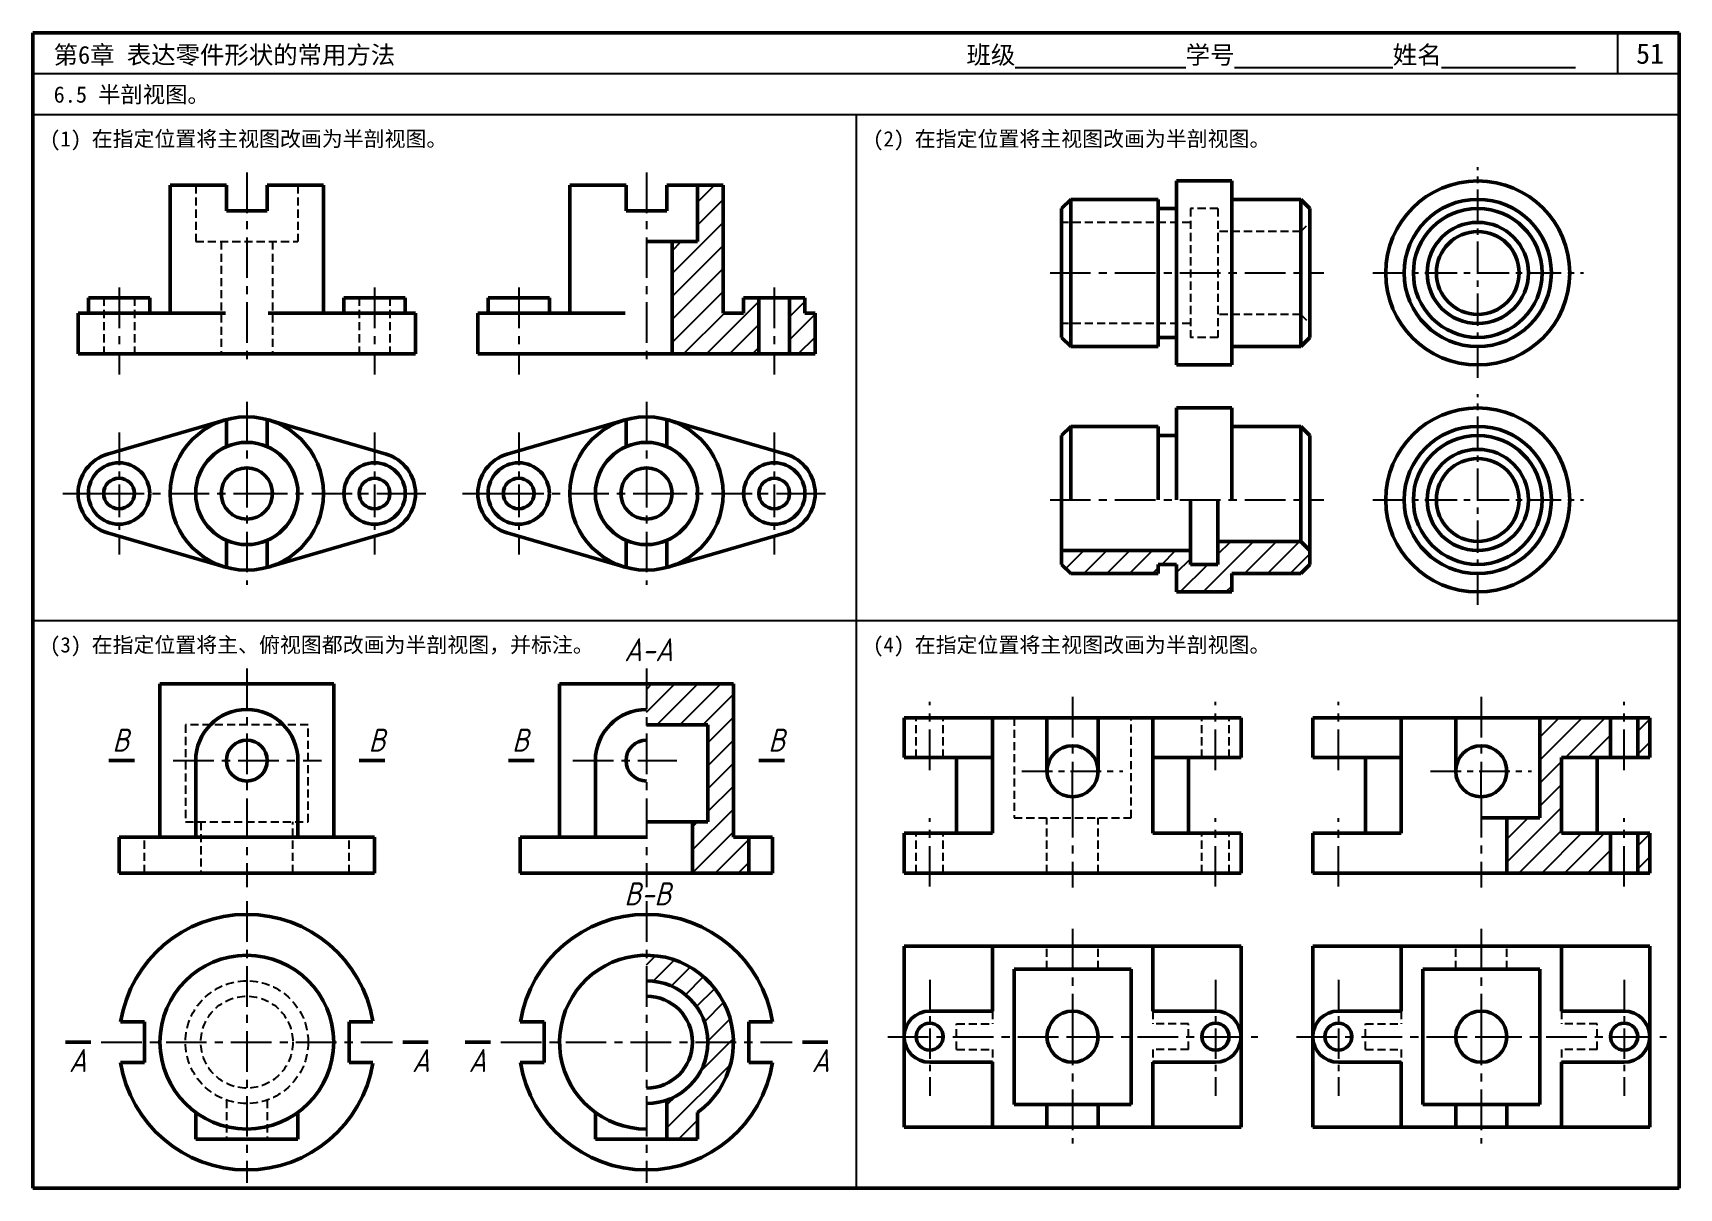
# Model space of a CAD drawing. Header units: millimetres. Extents: x 0 to 322, y 0 to 226.
import ezdxf

# ---------------------------------------------------------------- set-up
doc = ezdxf.new("R2010")
doc.units = ezdxf.units.MM
doc.header["$LTSCALE"] = 0.25
doc.linetypes.add('CENTER', pattern=[50.8, 31.75, -6.35, 6.35, -6.35])
doc.linetypes.add('HIDDEN', pattern=[9.525, 6.35, -3.175])
for name, color, linetype in [('点画线层', 7, 'CENTER'), ('答案', 1, 'Continuous'), ('细实线层', 7, 'Continuous'), ('虚线层', 7, 'HIDDEN')]:
    doc.layers.add(name, color=color, linetype=linetype)
doc.layers.add('粗实线层', color=7, linetype='Continuous', lineweight=50)
doc.styles.get("Standard").update_dxf_attribs({"font": 'gbeitc.shx', "height": 4.5, "bigfont": 'gbcbig.shx'})
doc.styles.add('宋体', font='SimSun.ttf', dxfattribs={"height": 3.5})

msp = doc.modelspace()

# ---------------------------------------------------------------- hatches: boundary and pattern name
at = {"layer": '答案'}
h = msp.add_hatch(dxfattribs=at)
h.set_pattern_fill('ANSI31', color=256)
h.paths.add_polyline_path([(135.02, 196.19), (130.02, 196.19), (130.02, 185.19), (125.02, 185.19), (125.02, 163.19), (142.02, 163.19), (142.02, 174.19), (139.02, 174.19), (139.02, 171.19), (135.02, 171.19)])
h.paths.add_polyline_path([(153.02, 171.19), (151.02, 171.19), (151.02, 174.19), (148.02, 174.19), (148.02, 163.19), (153.02, 163.19)])
h = msp.add_hatch(dxfattribs=at)
h.set_pattern_fill('ANSI31', color=256)
h.paths.add_polyline_path([(226.4, 124.73), (201.2, 124.73), (201.2, 122.03), (203, 120.23), (220.1, 120.23), (220.1, 122.03), (223.7, 122.03), (223.7, 116.63), (234.5, 116.63), (234.5, 120.23), (248, 120.23), (249.8, 122.03), (249.8, 124.73), (248, 126.53), (231.8, 126.53), (231.8, 122.03), (226.4, 122.03)])
h = msp.add_hatch(dxfattribs=at)
h.set_pattern_fill('ANSI31', color=256)
h.paths.add_polyline_path([(137.02, 98.64), (120.02, 98.64), (120.02, 90.64), (132.02, 90.64), (132.02, 71.64), (129.02, 71.64), (129.02, 61.64), (140.02, 61.64), (140.02, 68.64), (137.02, 68.64)])
h = msp.add_hatch(dxfattribs=at)
h.set_pattern_fill('ANSI31', color=256)
h.paths.add_polyline_path([(308.6, 92.03), (294.75, 92.03), (294.75, 72.44), (288.3, 72.44), (288.3, 61.64), (308.6, 61.64), (308.6, 69.44), (298.98, 69.44), (298.98, 84.23), (308.6, 84.23)])
h.paths.add_polyline_path([(316.25, 92.03), (313.91, 92.03), (313.91, 84.23), (316.25, 84.23)])
h.paths.add_polyline_path([(316.25, 69.44), (313.91, 69.44), (313.91, 61.64), (316.25, 61.64)])
h = msp.add_hatch(dxfattribs=at)
h.set_pattern_fill('ANSI31', color=256)
h.paths.add_polyline_path([(120.02, 45.55), (120.02, 40.55, -0.414214), (132.02, 28.55), (137.02, 28.55, 0.414214)])
h.paths.add_polyline_path([(137.02, 28.55), (132.02, 28.55, -0.317837), (124.02, 17.24), (124.02, 9.55), (130.02, 9.55), (130.02, 14.8, 0.239932)])

# ---------------------------------------------------------------- linework, layer by layer
at = {"lineweight": 50}
for p, q in [((322, 226), (0, 226)), ((0, 226), (0, 0)), ((322, 0), (322, 226)), ((0, 0), (322, 0))]:
    msp.add_line(p, q, dxfattribs=at)
for p, q in [((310, 218), (310, 226)), ((322, 218), (0, 218)), ((322, 210), (0, 210)), ((161, 210), (161, 0)), ((322, 111), (0, 111))]:
    msp.add_line(p, q)
at = {"layer": '点画线层', "ltscale": 0.8}
for p, q in [((282.62, 158.53), (282.62, 199.71)), ((262.11, 179.04), (303.29, 179.04)), ((282.62, 114.12), (282.62, 155.3)), ((16.84, 147.8), (16.84, 123.97)), ((66.84, 147.8), (66.84, 123.97)), ((95.02, 147.8), (95.02, 123.97)), ((145.02, 147.8), (145.02, 123.97)), ((262.11, 134.63), (303.29, 134.63))]:
    msp.add_line(p, q, dxfattribs=at)
at = {"layer": '点画线层'}
for p, q in [((41.84, 198.7), (41.84, 160.74)), ((120.02, 198.7), (120.02, 160.74)), ((198.96, 179.04), (252.51, 179.04)), ((16.84, 176.19), (16.84, 159.19)), ((66.84, 176.19), (66.84, 159.19)), ((41.84, 153.82), (41.84, 118)), ((120.02, 153.82), (120.02, 118)), ((5.84, 135.89), (13.84, 135.89)), ((13.84, 135.89), (41.84, 135.89)), ((41.84, 135.89), (69.84, 135.89)), ((69.84, 135.89), (76.84, 135.89)), ((84.02, 135.89), (92.02, 135.89)), ((92.02, 135.89), (120.02, 135.89)), ((120.02, 135.89), (148.02, 135.89)), ((148.02, 135.89), (155.02, 135.89)), ((198.96, 134.63), (252.51, 134.63)), ((41.84, 101.64), (41.84, 58.89)), ((120.02, 101.64), (120.02, 58.89)), ((175.41, 81.76), (175.41, 95.14)), ((203.36, 96.11), (203.36, 81.55)), ((231.31, 81.76), (231.31, 95.14)), ((283.3, 96.11), (283.3, 81.55)), ((27.45, 83.64), (56.44, 83.64)), ((203.36, 76.55), (203.36, 81.55)), ((283.3, 76.55), (283.3, 81.55)), ((203.36, 76.55), (203.36, 58.8)), ((283.3, 76.55), (283.3, 58.8)), ((175.41, 58.97), (175.41, 72.36)), ((231.31, 58.97), (231.31, 72.36)), ((41.84, 56.11), (41.84, 1)), ((120.02, 56.11), (120.02, 1)), ((203.36, 50.7), (203.36, 27.27)), ((283.3, 50.7), (283.3, 27.27)), ((167.25, 29.62), (203.36, 29.62)), ((203.36, 31.96), (203.36, 8.74)), ((203.36, 29.62), (239.63, 29.62)), ((247.19, 29.62), (283.3, 29.62)), ((283.3, 31.96), (283.3, 8.74)), ((283.3, 29.62), (319.57, 29.62)), ((13.34, 28.55), (70.34, 28.55)), ((91.52, 28.55), (148.52, 28.55))]:
    msp.add_line(p, q, dxfattribs=at)
at = {"layer": '点画线层', "ltscale": 0.75}
for p, q in [((193.46, 81.55), (213.22, 81.55)), ((175.41, 40.75), (175.41, 18.08)), ((231.31, 40.75), (231.31, 18.08)), ((255.35, 40.75), (255.35, 18.08)), ((311.25, 40.75), (311.25, 18.08))]:
    msp.add_line(p, q, dxfattribs=at)
at = {"layer": '答案', "lineweight": 50}
for p, q in [((116.02, 196.19), (105.02, 196.19)), ((105.02, 171.19), (105.02, 196.19)), ((116.02, 191.19), (116.02, 196.19)), ((124.02, 196.19), (124.02, 191.19)), ((124.02, 196.19), (135.02, 196.19)), ((130.02, 185.19), (130.02, 196.19)), ((135.02, 196.19), (135.02, 171.19)), ((124.02, 191.19), (116.02, 191.19)), ((130.02, 185.19), (120.02, 185.19)), ((125.02, 163.19), (125.02, 185.19)), ((101.02, 174.19), (89.02, 174.19)), ((89.02, 171.19), (89.02, 174.19)), ((101.02, 171.19), (101.02, 174.19)), ((139.02, 171.19), (139.02, 174.19)), ((139.02, 174.19), (151.02, 174.19)), ((142.02, 174.19), (142.02, 163.19)), ((148.02, 163.19), (148.02, 174.19)), ((151.02, 174.19), (151.02, 171.19)), ((115.82, 171.19), (87.02, 171.19)), ((87.02, 163.19), (87.02, 171.19)), ((135.02, 171.19), (139.02, 171.19)), ((151.02, 171.19), (153.02, 171.19)), ((153.02, 171.19), (153.02, 163.19)), ((153.02, 163.19), (87.02, 163.19)), ((234.5, 152.63), (223.7, 152.63)), ((223.7, 152.63), (223.7, 134.63)), ((234.5, 152.63), (234.5, 134.63)), ((201.2, 147.23), (203, 149.03)), ((203, 149.03), (203, 134.63)), ((220.1, 149.03), (203, 149.03)), ((220.1, 149.03), (220.1, 134.63)), ((234.5, 149.03), (248, 149.03)), ((249.8, 147.23), (248, 149.03)), ((248, 134.63), (248, 149.03)), ((201.2, 147.23), (201.2, 122.03)), ((220.1, 147.23), (223.7, 147.23)), ((249.8, 147.23), (249.8, 122.03)), ((249.8, 138.23), (249.8, 131.03)), ((226.4, 134.63), (226.4, 122.03)), ((231.8, 134.63), (231.8, 122.03)), ((248, 126.53), (248, 134.63)), ((248, 126.53), (231.8, 126.53)), ((248, 126.53), (249.8, 124.73)), ((226.4, 124.73), (201.2, 124.73)), ((201.2, 122.03), (203, 120.23)), ((220.1, 120.23), (203, 120.23)), ((220.1, 122.03), (223.7, 122.03)), ((220.1, 122.03), (220.1, 120.23)), ((223.7, 122.03), (223.7, 116.63)), ((231.8, 122.03), (226.4, 122.03)), ((234.5, 120.23), (248, 120.23)), ((234.5, 120.23), (234.5, 116.63)), ((249.8, 122.03), (248, 120.23)), ((234.5, 116.63), (223.7, 116.63)), ((103.02, 98.64), (137.02, 98.64)), ((103.02, 68.64), (103.02, 98.64)), ((137.02, 98.64), (137.02, 68.64)), ((132.02, 90.64), (120.02, 90.64)), ((132.02, 71.64), (132.02, 90.64)), ((250.35, 92.03), (255.35, 92.03)), ((250.35, 92.03), (250.35, 84.23)), ((255.35, 92.03), (267.63, 92.03)), ((267.63, 69.44), (267.63, 92.03)), ((278.3, 92.03), (267.63, 92.03)), ((278.3, 92.03), (294.75, 92.03)), ((278.3, 81.55), (278.3, 92.03)), ((294.75, 72.44), (294.75, 92.03)), ((294.75, 92.03), (308.6, 92.03)), ((308.6, 92.03), (313.91, 92.03)), ((308.6, 92.03), (308.6, 84.23)), ((313.91, 92.03), (316.25, 92.03)), ((313.91, 84.23), (313.91, 92.03)), ((316.25, 92.03), (316.25, 84.23)), ((250.35, 84.23), (255.35, 84.23)), ((255.35, 84.23), (267.63, 84.23)), ((260.63, 69.44), (260.63, 84.23)), ((308.6, 84.23), (298.98, 84.23)), ((298.98, 69.44), (298.98, 84.23)), ((305.98, 84.23), (305.98, 69.44)), ((313.91, 84.23), (308.6, 84.23)), ((316.25, 84.23), (313.91, 84.23)), ((93.02, 83.64), (98.02, 83.64)), ((110.02, 68.64), (110.02, 83.64)), ((142.02, 83.64), (147.02, 83.64)), ((120.02, 71.64), (132.02, 71.64)), ((129.02, 61.64), (129.02, 71.64)), ((283.3, 72.44), (288.3, 72.44)), ((288.3, 72.44), (294.75, 72.44)), ((288.3, 61.64), (288.3, 72.44)), ((95.34, 61.64), (95.34, 68.64)), ((120.02, 68.64), (95.34, 68.64)), ((137.02, 68.64), (144.69, 68.64)), ((140.02, 68.64), (140.02, 61.64)), ((144.69, 61.64), (144.69, 68.64)), ((250.35, 61.64), (250.35, 69.44)), ((267.63, 69.44), (250.35, 69.44)), ((298.98, 69.44), (308.6, 69.44)), ((308.6, 69.44), (313.91, 69.44)), ((308.6, 69.44), (308.6, 61.64)), ((313.91, 61.64), (313.91, 69.44)), ((313.91, 69.44), (316.25, 69.44)), ((316.25, 69.44), (316.25, 61.64)), ((95.34, 61.64), (144.69, 61.64)), ((283.3, 61.64), (250.35, 61.64)), ((288.3, 61.64), (283.3, 61.64)), ((308.6, 61.64), (288.3, 61.64)), ((313.91, 61.64), (308.6, 61.64)), ((316.25, 61.64), (313.91, 61.64)), ((100.02, 32.55), (95.34, 32.55)), ((100.02, 24.55), (100.02, 32.55)), ((140.02, 32.55), (140.02, 24.55)), ((144.69, 32.55), (140.02, 32.55)), ((84.52, 28.55), (89.52, 28.55)), ((150.52, 28.55), (155.52, 28.55)), ((95.34, 24.55), (100.02, 24.55)), ((140.02, 24.55), (144.69, 24.55)), ((124.02, 9.55), (124.02, 17.24)), ((110.02, 14.8), (110.02, 9.55)), ((130.02, 14.8), (130.02, 9.55)), ((110.02, 9.55), (120.02, 9.55)), ((124.02, 9.55), (120.02, 9.55)), ((130.02, 9.55), (124.02, 9.55))]:
    msp.add_line(p, q, dxfattribs=at)
at = {"layer": '答案', "linetype": 'CENTER'}
for p, q in [((95.02, 176.19), (95.02, 159.19)), ((145.02, 176.19), (145.02, 159.19)), ((255.35, 81.76), (255.35, 95.14)), ((311.25, 81.76), (311.25, 95.14)), ((105.63, 83.64), (125.93, 83.64)), ((255.35, 58.97), (255.35, 72.36)), ((311.25, 58.97), (311.25, 72.36))]:
    msp.add_line(p, q, dxfattribs=at)
at = {"layer": '答案', "linetype": 'CENTER', "ltscale": 0.75}
msp.add_line((273.4, 81.55), (293.16, 81.55), dxfattribs=at)
at = {"layer": '答案', "lineweight": 50}
for centre, radius, start, end in [((120.02, 83.64), 10, 90, 180), ((120.02, 83.64), 4, 90, 270), ((283.3, 81.55), 5, 0, 180), ((283.3, 81.55), 5, 180, 270), ((283.3, 81.55), 5, 270, 0), ((120.02, 28.55), 25, 9.2069, 170.7931), ((120.02, 28.55), 17, 306.0319, 270), ((120.02, 28.55), 12, 270, 90), ((120.02, 28.55), 9, 270, 90), ((120.02, 28.55), 25, 189.2069, 350.7931)]:
    msp.add_arc(centre, radius, start, end, dxfattribs=at)
at = {"layer": '粗实线层'}
for p, q in [((234.5, 197.04), (223.7, 197.04)), ((223.7, 197.04), (223.7, 161.04)), ((234.5, 197.04), (234.5, 161.04)), ((26.84, 171.19), (26.84, 196.19)), ((26.84, 196.19), (37.84, 196.19)), ((37.84, 196.19), (37.84, 191.19)), ((45.84, 196.19), (45.84, 191.19)), ((45.84, 196.19), (56.84, 196.19)), ((56.84, 171.19), (56.84, 196.19)), ((201.2, 191.64), (203, 193.44)), ((203, 193.44), (203, 164.64)), ((220.1, 193.44), (203, 193.44)), ((220.1, 193.44), (220.1, 164.64)), ((234.5, 193.44), (248, 193.44)), ((249.8, 191.64), (248, 193.44)), ((248, 164.64), (248, 193.44)), ((37.84, 191.19), (45.84, 191.19)), ((201.2, 191.64), (201.2, 166.44)), ((220.1, 191.64), (223.7, 191.64)), ((249.8, 191.64), (249.8, 166.44)), ((10.84, 171.19), (10.84, 174.19)), ((10.84, 174.19), (22.84, 174.19)), ((22.84, 174.19), (22.84, 171.19)), ((72.84, 174.19), (60.84, 174.19)), ((60.84, 174.19), (60.84, 171.19)), ((72.84, 171.19), (72.84, 174.19)), ((8.84, 163.19), (8.84, 171.19)), ((8.84, 171.19), (37.64, 171.19)), ((46.04, 171.19), (74.84, 171.19)), ((74.84, 163.19), (74.84, 171.19)), ((201.2, 166.44), (203, 164.64)), ((220.1, 164.64), (203, 164.64)), ((220.1, 166.44), (223.7, 166.44)), ((234.5, 164.64), (248, 164.64)), ((249.8, 166.44), (248, 164.64)), ((8.84, 163.19), (74.84, 163.19)), ((234.5, 161.04), (223.7, 161.04)), ((14.6, 143.57), (37.64, 150.29)), ((37.84, 150.35), (37.84, 145.05)), ((45.84, 150.35), (45.84, 145.05)), ((46.04, 150.29), (69.08, 143.57)), ((92.78, 143.57), (115.82, 150.29)), ((116.02, 150.35), (116.02, 145.05)), ((124.02, 150.35), (124.02, 145.05)), ((124.22, 150.29), (147.26, 143.57)), ((14.6, 128.21), (37.64, 121.49)), ((37.84, 126.72), (37.84, 121.43)), ((45.84, 126.72), (45.84, 121.43)), ((46.04, 121.49), (69.08, 128.21)), ((92.78, 128.21), (115.82, 121.49)), ((116.02, 126.72), (116.02, 121.43)), ((124.02, 126.72), (124.02, 121.43)), ((124.22, 121.49), (147.26, 128.21)), ((24.84, 68.64), (24.84, 98.64)), ((24.84, 98.64), (58.84, 98.64)), ((58.84, 98.64), (58.84, 68.64)), ((203.36, 92.03), (170.41, 92.03)), ((170.41, 92.03), (170.41, 84.23)), ((187.68, 69.44), (187.68, 92.03)), ((198.36, 81.55), (198.36, 92.03)), ((203.36, 92.03), (236.31, 92.03)), ((208.36, 81.55), (208.36, 92.03)), ((219.04, 69.44), (219.04, 92.03)), ((236.31, 92.03), (236.31, 84.23)), ((187.68, 84.23), (170.41, 84.23)), ((180.68, 69.44), (180.68, 84.23)), ((219.04, 84.23), (236.31, 84.23)), ((226.04, 69.44), (226.04, 84.23)), ((14.84, 83.64), (19.84, 83.64)), ((31.84, 83.64), (31.84, 68.64)), ((51.84, 68.64), (51.84, 83.64)), ((63.84, 83.64), (68.84, 83.64)), ((16.84, 68.64), (66.84, 68.64)), ((16.84, 68.64), (16.84, 61.64)), ((66.84, 61.64), (66.84, 68.64)), ((170.41, 61.64), (170.41, 69.44)), ((170.41, 69.44), (187.68, 69.44)), ((236.31, 69.44), (219.04, 69.44)), ((236.31, 61.64), (236.31, 69.44)), ((16.84, 61.64), (66.84, 61.64)), ((170.41, 61.64), (236.31, 61.64)), ((170.41, 47.32), (236.31, 47.32)), ((170.41, 11.91), (170.41, 47.32)), ((187.68, 34.62), (187.68, 47.32)), ((219.04, 34.62), (219.04, 47.32)), ((236.31, 47.32), (236.31, 11.91)), ((250.35, 47.32), (316.25, 47.32)), ((250.35, 11.91), (250.35, 47.32)), ((267.63, 34.62), (267.63, 47.32)), ((298.98, 34.62), (298.98, 47.32)), ((316.25, 47.32), (316.25, 11.91)), ((191.92, 42.86), (203.36, 42.86)), ((191.92, 29.62), (191.92, 42.86)), ((214.8, 42.86), (203.36, 42.86)), ((214.8, 29.62), (214.8, 42.86)), ((271.86, 42.86), (283.3, 42.86)), ((271.86, 29.62), (271.86, 42.86)), ((294.75, 42.86), (283.3, 42.86)), ((294.75, 29.62), (294.75, 42.86)), ((17.16, 32.55), (21.84, 32.55)), ((21.84, 32.55), (21.84, 24.55)), ((66.52, 32.55), (61.84, 32.55)), ((61.84, 32.55), (61.84, 24.55)), ((175.41, 34.62), (187.68, 34.62)), ((231.31, 34.62), (219.04, 34.62)), ((255.35, 34.62), (267.63, 34.62)), ((311.25, 34.62), (298.98, 34.62)), ((191.92, 29.62), (191.92, 16.37)), ((214.8, 29.62), (214.8, 16.37)), ((271.86, 29.62), (271.86, 16.37)), ((294.75, 29.62), (294.75, 16.37)), ((6.34, 28.55), (11.34, 28.55)), ((72.34, 28.55), (77.34, 28.55)), ((21.84, 24.55), (17.16, 24.55)), ((61.84, 24.55), (66.52, 24.55)), ((175.41, 24.62), (187.68, 24.62)), ((187.68, 24.62), (187.68, 11.91)), ((231.31, 24.62), (219.04, 24.62)), ((219.04, 24.62), (219.04, 11.91)), ((255.35, 24.62), (267.63, 24.62)), ((267.63, 24.62), (267.63, 11.91)), ((311.25, 24.62), (298.98, 24.62)), ((298.98, 24.62), (298.98, 11.91)), ((191.92, 16.37), (203.36, 16.37)), ((198.36, 16.37), (198.36, 11.91)), ((214.8, 16.37), (203.36, 16.37)), ((208.36, 16.37), (208.36, 11.91)), ((271.86, 16.37), (283.3, 16.37)), ((278.3, 16.37), (278.3, 11.91)), ((294.75, 16.37), (283.3, 16.37)), ((288.3, 16.37), (288.3, 11.91)), ((31.84, 14.8), (31.84, 9.55)), ((51.84, 9.55), (51.84, 14.8)), ((236.31, 11.91), (170.41, 11.91)), ((316.25, 11.91), (250.35, 11.91)), ((31.84, 9.55), (51.84, 9.55))]:
    msp.add_line(p, q, dxfattribs=at)
for centre, radius in [((282.62, 179.04), 18), ((282.62, 179.04), 14.4), ((282.62, 179.04), 12.6), ((282.62, 179.04), 9.9), ((282.62, 179.04), 8.1), ((282.62, 134.63), 18), ((41.84, 135.89), 15), ((120.02, 135.89), 15), ((282.62, 134.63), 14.4), ((41.84, 135.89), 10), ((120.02, 135.89), 10), ((282.62, 134.63), 12.6), ((16.84, 135.89), 6), ((66.84, 135.89), 6), ((95.02, 135.89), 6), ((145.02, 135.89), 6), ((282.62, 134.63), 9.9), ((282.62, 134.63), 8.1), ((16.84, 135.89), 3), ((41.84, 135.89), 5), ((66.84, 135.89), 3), ((95.02, 135.89), 3), ((120.02, 135.89), 5), ((145.02, 135.89), 3), ((41.84, 83.64), 4), ((203.36, 81.55), 5), ((41.84, 28.55), 17), ((175.41, 29.62), 2.65), ((203.36, 29.62), 5), ((231.31, 29.62), 2.65), ((255.35, 29.62), 2.65), ((283.3, 29.62), 5), ((311.25, 29.62), 2.65)]:
    msp.add_circle(centre, radius, dxfattribs=at)
for centre, radius, start, end in [((16.84, 135.89), 8, 106.2602, 253.7398), ((66.84, 135.89), 8, 286.2602, 73.7398), ((95.02, 135.89), 8, 106.2602, 253.7398), ((145.02, 135.89), 8, 286.2602, 73.7398), ((41.84, 83.64), 10, 0, 180), ((41.84, 28.55), 25, 9.4623, 170.7931), ((175.41, 29.62), 5, 90, 270), ((231.31, 29.62), 5, 270, 90), ((255.35, 29.62), 5, 90, 270), ((311.25, 29.62), 5, 270, 90), ((41.84, 28.55), 25, 189.0903, 350.5377)]:
    msp.add_arc(centre, radius, start, end, dxfattribs=at)
at = {"layer": '细实线层'}
msp.add_line((279.3, 61.64), (287.3, 61.64), dxfattribs=at)
at = {"layer": '虚线层'}
for p, q in [((31.84, 196.19), (31.84, 185.19)), ((51.84, 196.19), (51.84, 185.19)), ((226.4, 191.64), (226.4, 166.44)), ((231.8, 191.64), (226.4, 191.64)), ((231.8, 191.64), (231.8, 166.44)), ((226.4, 188.94), (201.2, 188.94)), ((248, 187.14), (231.8, 187.14)), ((248, 187.14), (249.8, 188.94)), ((31.84, 185.19), (51.84, 185.19)), ((36.84, 185.19), (36.84, 163.19)), ((46.84, 185.19), (46.84, 163.19)), ((13.84, 174.19), (13.84, 163.19)), ((19.84, 174.19), (19.84, 163.19)), ((63.84, 174.19), (63.84, 163.19)), ((69.84, 174.19), (69.84, 163.19)), ((248, 170.94), (231.8, 170.94)), ((248, 170.94), (249.8, 169.14)), ((226.4, 169.14), (201.2, 169.14)), ((231.8, 166.44), (226.4, 166.44)), ((53.84, 90.64), (29.84, 90.64)), ((29.84, 90.64), (29.84, 71.64)), ((53.84, 71.64), (53.84, 90.64)), ((172.76, 84.23), (172.76, 92.03)), ((178.07, 84.23), (178.07, 92.03)), ((191.92, 92.03), (191.92, 72.44)), ((214.8, 72.44), (214.8, 92.03)), ((228.66, 84.23), (228.66, 92.03)), ((233.97, 84.23), (233.97, 92.03)), ((29.84, 71.64), (53.84, 71.64)), ((32.84, 71.64), (32.84, 61.64)), ((50.84, 61.64), (50.84, 71.64)), ((191.92, 72.44), (214.8, 72.44)), ((198.36, 61.64), (198.36, 72.44)), ((208.36, 61.64), (208.36, 72.44)), ((21.84, 61.64), (21.84, 68.64)), ((61.84, 61.64), (61.84, 68.64)), ((172.76, 61.64), (172.76, 69.44)), ((178.07, 61.64), (178.07, 69.44)), ((228.66, 61.64), (228.66, 69.44)), ((233.97, 61.64), (233.97, 69.44)), ((198.36, 42.86), (198.36, 47.32)), ((208.36, 42.86), (208.36, 47.32)), ((278.3, 42.86), (278.3, 47.32)), ((288.3, 42.86), (288.3, 47.32)), ((187.68, 34.62), (187.68, 32.12)), ((219.04, 34.62), (219.04, 32.12)), ((267.63, 34.62), (267.63, 32.12)), ((298.98, 34.62), (298.98, 32.12)), ((180.68, 32.12), (187.68, 32.12)), ((180.68, 27.12), (180.68, 32.12)), ((226.04, 32.12), (219.04, 32.12)), ((226.04, 27.12), (226.04, 32.12)), ((260.63, 32.12), (267.63, 32.12)), ((260.63, 27.12), (260.63, 32.12)), ((305.98, 32.12), (298.98, 32.12)), ((305.98, 27.12), (305.98, 32.12)), ((180.68, 27.12), (187.68, 27.12)), ((187.68, 27.12), (187.68, 24.62)), ((219.04, 27.12), (219.04, 24.62)), ((226.04, 27.12), (219.04, 27.12)), ((260.63, 27.12), (267.63, 27.12)), ((267.63, 27.12), (267.63, 24.62)), ((298.98, 27.12), (298.98, 24.62)), ((305.98, 27.12), (298.98, 27.12)), ((37.84, 17.24), (37.84, 9.55)), ((45.84, 17.24), (45.84, 9.55))]:
    msp.add_line(p, q, dxfattribs=at)
for radius in [12, 9]:
    msp.add_circle((41.84, 28.55), radius, dxfattribs=at)

# ---------------------------------------------------------------- texts
at = {"style": '宋体'}
for s, height, p in [('第6章 表达零件形状的常用方法', 3.5, (4.05, 219.96)), ('班级%%U              %%U学号%%U             %%U姓名%%U           ', 3.5, (182.61, 219.96)), ('51', 4, (313.6, 219.96)), ('6.5 半剖视图。', 3.2, (4.05, 212.36)), ('(1) 在指定位置将主视图改画为半剖视图。', 3, (3.33, 203.79)), ('(2) 在指定位置将主视图改画为半剖视图。', 3, (164.33, 203.79)), ('(3) 在指定位置将主、俯视图都改画为半剖视图，并标注。', 3, (3.33, 104.79)), ('(4) 在指定位置将主视图改画为半剖视图。', 3, (164.33, 104.79))]:
    msp.add_text(s, height=height, dxfattribs=at).set_placement(p)
at = {"layer": '答案'}
for s, p in [('A-A', (115.67, 103.07)), ('B', (93.72, 85.39)), ('B', (143.84, 85.39)), ('B-B', (115.67, 55.32)), ('A', (85.22, 22.7)), ('A', (152.34, 22.7))]:
    msp.add_text(s, height=4.5, dxfattribs=at).set_placement(p)
at = {"layer": '细实线层'}
for s, p in [('B', (15.54, 85.39)), ('B', (65.66, 85.39)), ('A', (7.04, 22.7)), ('A', (74.16, 22.7))]:
    msp.add_text(s, height=4.5, dxfattribs=at).set_placement(p)

doc.saveas('drawing.dxf')
